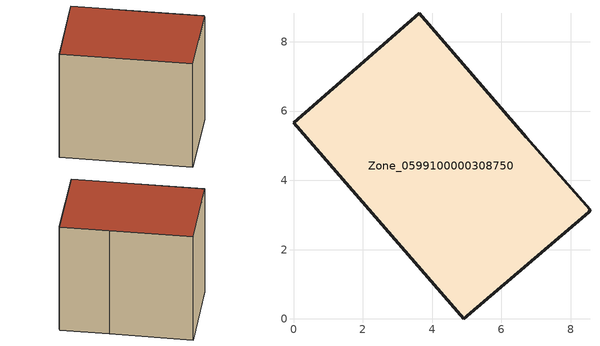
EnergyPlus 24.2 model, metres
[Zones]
Zone_0599100000308750
 floor ground (C_G): 4.91,0 0,5.66 3.63,8.83 6.72,5.24 8.56,3.16 8.52,3.08 z0
 wall outside (C_F): 8.52,3.08 8.56,3.16 6.72,5.24 3.63,8.83 0,5.66 4.91,0 8.52,3.08 z0:6.94
 roof outside (C_R): 0,5.66 4.91,0 8.52,3.08 8.56,3.16 6.72,5.24 3.63,8.83 z6.94
[BUILDING]
Pand.0599100000308750: North Axis=0; Terrain=City; Loads Convergence Tolerance Value=0.04; Temperature Convergence Tolerance Value=0.4; Solar Distribution=FullExterior; Maximum Number of Warmup Days=25; Minimum Number of Warmup Days=1
[Site:Location]
Rotterdam.The.Hague.AP_ZH_NLD Design_Conditions: Latitude=51.96; Longitude=4.45; Time Zone=1; Elevation=-4.5
[SITE:GROUNDTEMPERATURE:BUILDINGSURFACE]
18, 18, 18, 18, 18, 18, 18, 18, 18, 18, 18, 18
[MATERIAL] Thermal Absorptance=0.9; Solar Absorptance=0.7; Visible Absorptance=0.7
Name | Roughness | Thickness | Conductivity | Density | Specific Heat
G.TI.1946 | MediumSmooth | 0.15 | 1 | 540 | 1210
F.TI.1946 | Rough | 0.3 | 0.857143 | 1920 | 840
R.TI.1946 | MediumRough | 0.2 | 0.1 | 1500 | 1000
[CONSTRUCTION]
C_G: G.TI.1946
C_F: F.TI.1946
C_R: R.TI.1946
[ZONE]
Zone_0599100000308750: Type=1; Multiplier=1; Ceiling Height=Autocalculate; Volume=Autocalculate; Floor Area=autocalculate; Part of Total Floor Area=Yes
[ZONEINFILTRATION:DESIGNFLOWRATE]
Infil_Zone_0599100000308750: Zone or ZoneList or Space or SpaceList=Zone_0599100000308750; Schedule=AlwaysOn; Design Flow Rate Calculation Method=Flow/Area; Flow Rate per Floor Area=0.003; Constant Term Coefficient=1; Temperature Term Coefficient=0; Velocity Term Coefficient=0; Velocity Squared Term Coefficient=0
[HVACTEMPLATE:ZONE:IDEALLOADSAIRSYSTEM]
Zone_0599100000308750: Maximum Heating Supply Air Temperature=50; Minimum Cooling Supply Air Temperature=13; Maximum Heating Supply Air Humidity Ratio=0.0156; Minimum Cooling Supply Air Humidity Ratio=0.0077; Heating Limit=NoLimit; Cooling Limit=NoLimit; Dehumidification Control Type=ConstantSensibleHeatRatio; Cooling Sensible Heat Ratio=0.7; Dehumidification Setpoint=60; Humidification Control Type=None; Humidification Setpoint=30; Outdoor Air Method=None; Outdoor Air Flow Rate per Person=0.00944; Outdoor Air Flow Rate per Zone Floor Area=0; Outdoor Air Flow Rate per Zone=0; Demand Controlled Ventilation Type=None; Outdoor Air Economizer Type=NoEconomizer; Heat Recovery Type=None; Sensible Heat Recovery Effectiveness=0.7; Latent Heat Recovery Effectiveness=0.65
[ZONECONTROL:THERMOSTAT]
ThermostatControl_Zone_0599100000308750: Zone or ZoneList=Zone_0599100000308750; Control Type Schedule=DualSetpointControlType; Control 1=Thermostat_Zone_0599100000308750; Temperature Difference Between Cutout And Setpoint=0
[THERMOSTATSETPOINT:DUALSETPOINT]
Thermostat_Zone_0599100000308750: Heating Setpoint Temperature Schedule=HeatingSetpoint_Zone_0599100000308750; Cooling Setpoint Temperature Schedule=CoolingSetpoint_Zone_0599100000308750
[SCHEDULE:COMPACT]
HeatingSetpoint_Zone_0599100000308750: Through: 12/31, For: AllDays, Until: 24:00, 21
CoolingSetpoint_Zone_0599100000308750: Through: 12/31, For: AllDays, Until: 24:00, 24
DualSetpointControlType: Through: 12/31, For: AllDays, Until: 24:00, 4
AlwaysOn: Through: 12/31, For: AllDays, Until: 24:00, 1
